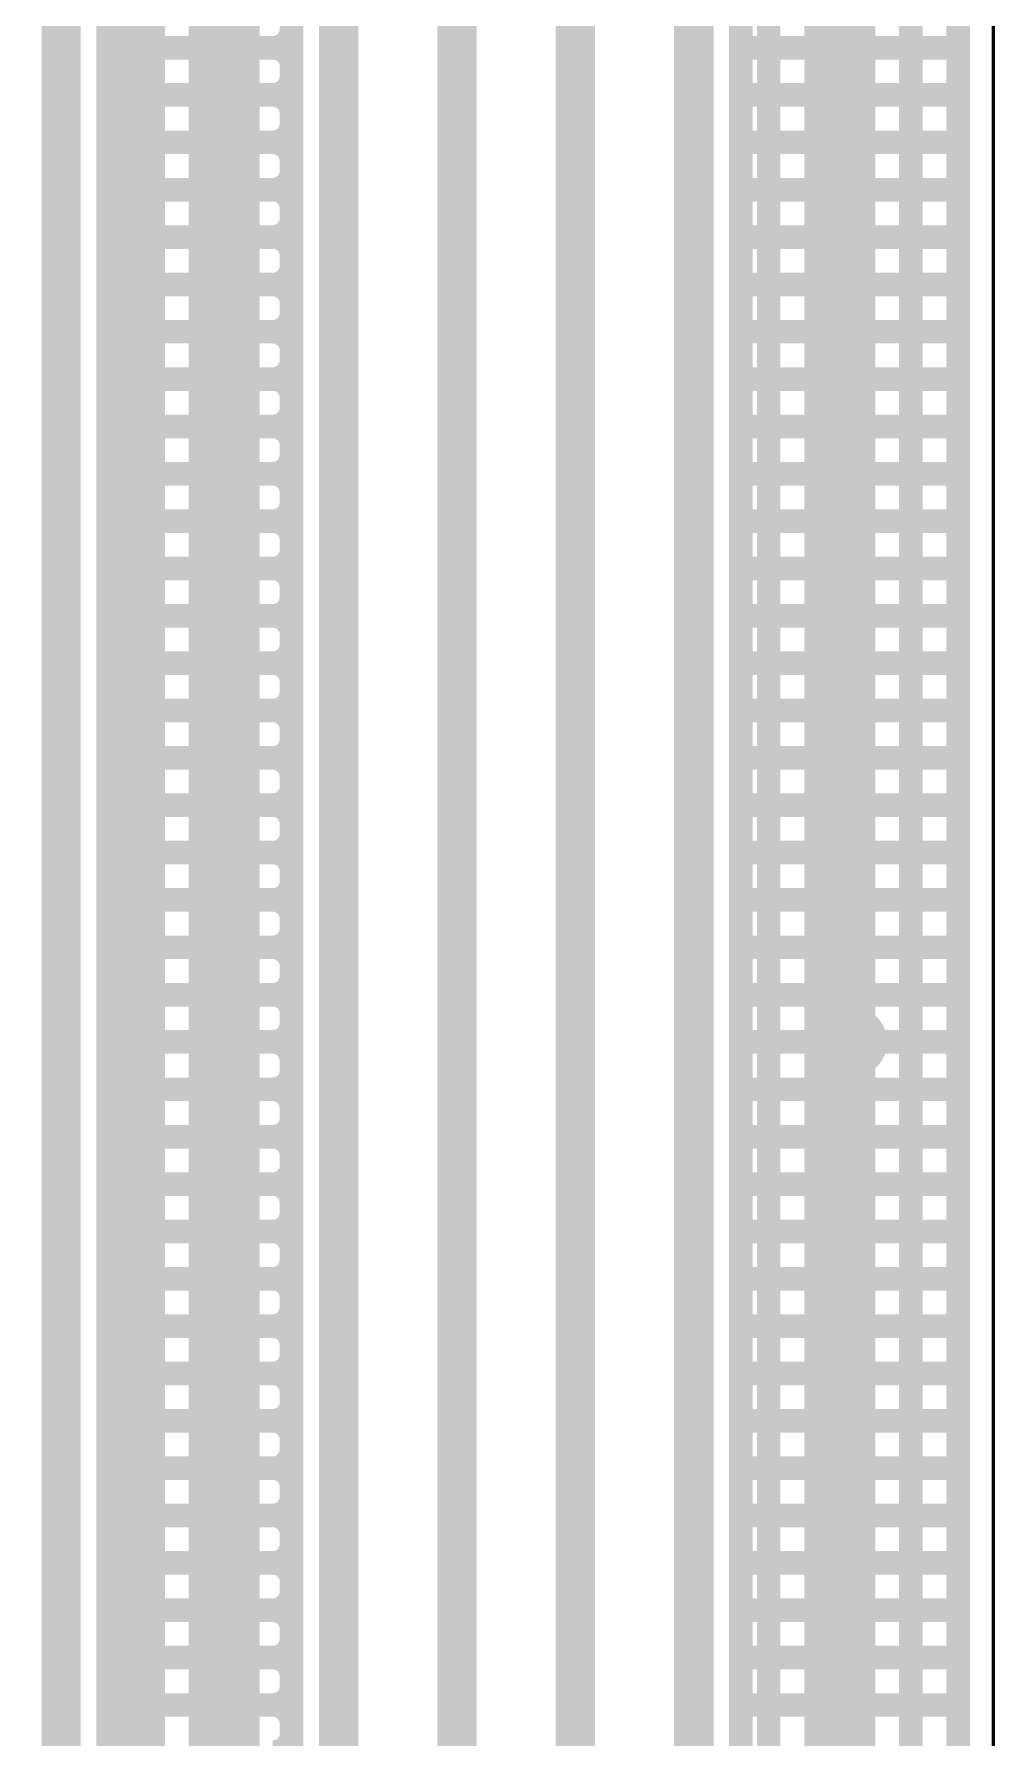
# Model space of a CAD drawing. Header units: millimetres. Extents: x 2260 to 2572, y -21 to 200.
# Drawn here: x 2312.02 to 2318.2, y 72.67 to 83.64 of the extents above; entities that cross this region are included whole.
import ezdxf

# ---------------------------------------------------------------- set-up
doc = ezdxf.new("R2010")
doc.units = ezdxf.units.MM
doc.layers.get('0').update_dxf_attribs({"lineweight": 18})
doc.layers.add('01', color=1, linetype='Continuous', lineweight=18)

# ---------------------------------------------------------------- blocks, each defined once
blk = doc.blocks.new('PAD_R1')
blk.add_lwpolyline([(0.25, 0, 0.5, 0.5, 1), (-0.25, 0, 0.5, 0.5, 1)], format="xyseb", close=True)

msp = doc.modelspace()

# ---------------------------------------------------------------- linework, layer by layer
at = {"layer": '01'}
msp.add_lwpolyline([(2318.191, 62.078, 0.02, 0.02, -0.414219), (2317.891, 61.778, 0.02, 0.02, 0), (2292.992, 61.778, 0.02, 0.02, -0.414219), (2292.692, 62.078, 0.02, 0.02, 0), (2292.692, 141.44, 0.02, 0.02, -0.414219), (2292.992, 141.74, 0.02, 0.02, 0), (2317.891, 141.74, 0.02, 0.02, -0.414219), (2318.191, 141.44, 0.02, 0.02, 0)], format="xyseb", close=True, dxfattribs=at)
for points in [[(2312.191, 139.841, 0.25, 0.25, 0), (2312.191, 63.641, 0.25, 0.25, 0)], [(2312.692, 139.841, 0.25, 0.25, 0), (2312.692, 63.641, 0.25, 0.25, 0)], [(2313.191, 139.841, 0.25, 0.25, 0), (2313.191, 63.641, 0.25, 0.25, 0)], [(2312.493, 137.241, 0.152, 0.152, 0), (2312.493, 66.241, 0.152, 0.152, 0)], [(2312.783, 137.241, 0.152, 0.152, 0), (2312.783, 66.241, 0.152, 0.152, 0)], [(2313.088, 137.241, 0.152, 0.152, 0), (2313.088, 66.241, 0.152, 0.152, 0)], [(2313.392, 137.241, 0.152, 0.152, 0), (2313.392, 66.241, 0.152, 0.152, 0)], [(2317.66, 137.241, 0.152, 0.152, 0), (2317.66, 66.241, 0.152, 0.152, 0)], [(2317.964, 137.241, 0.152, 0.152, 0), (2317.964, 66.241, 0.152, 0.152, 0)], [(2317.965, 137.241, 0.152, 0.152, 0), (2317.965, 66.241, 0.152, 0.152, 0)], [(2313.673, 66.321, 0.152, 0.152, 0), (2313.673, 137.077, 0.152, 0.152, 0)], [(2317.355, 137.026, 0.152, 0.152, 0), (2317.355, 66.241, 0.152, 0.152, 0)], [(2313.977, 136.952, 0.254, 0.254, 0), (2313.977, 66.24, 0.254, 0.254, 0)], [(2314.739, 66.478, 0.254, 0.254, 0), (2314.739, 136.714, 0.254, 0.254, 0)], [(2317.05, 136.721, 0.152, 0.152, 0), (2317.05, 66.47, 0.152, 0.152, 0)], [(2315.501, 66.716, 0.254, 0.254, 0), (2315.501, 136.476, 0.254, 0.254, 0)], [(2316.745, 136.416, 0.152, 0.152, 0), (2316.745, 66.775, 0.152, 0.152, 0)], [(2316.263, 66.953, 0.254, 0.254, 0), (2316.263, 136.238, 0.254, 0.254, 0)], [(2316.566, 136.237, 0.152, 0.152, 0), (2316.566, 66.954, 0.152, 0.152, 0)], [(2317.238, 135.91, 0.254, 0.254, 0), (2317.238, 67.37, 0.254, 0.254, 0)], [(2313.673, 83.669, 0.152, 0.152, -0.41423), (2313.553, 83.549, 0.152, 0.152, 0)], [(2312.493, 83.549, 0.152, 0.152, 0), (2313.673, 83.549, 0.152, 0.152, 0)], [(2313.673, 83.429, 0.152, 0.152, 0.41423), (2313.553, 83.549, 0.152, 0.152, 0)], [(2316.566, 83.549, 0.152, 0.152, 0), (2317.965, 83.549, 0.152, 0.152, 0)], [(2313.673, 83.365, 0.152, 0.152, -0.41423), (2313.553, 83.245, 0.152, 0.152, 0)], [(2312.493, 83.245, 0.152, 0.152, 0), (2313.673, 83.245, 0.152, 0.152, 0)], [(2313.673, 83.125, 0.152, 0.152, 0.41423), (2313.553, 83.245, 0.152, 0.152, 0)], [(2316.566, 83.245, 0.152, 0.152, 0), (2317.965, 83.245, 0.152, 0.152, 0)], [(2313.673, 83.06, 0.152, 0.152, -0.41423), (2313.553, 82.94, 0.152, 0.152, 0)], [(2312.493, 82.94, 0.152, 0.152, 0), (2313.673, 82.94, 0.152, 0.152, 0)], [(2313.673, 82.82, 0.152, 0.152, 0.41423), (2313.553, 82.94, 0.152, 0.152, 0)], [(2316.566, 82.94, 0.152, 0.152, 0), (2317.965, 82.94, 0.152, 0.152, 0)], [(2313.673, 82.755, 0.152, 0.152, -0.41423), (2313.553, 82.635, 0.152, 0.152, 0)], [(2312.493, 82.635, 0.152, 0.152, 0), (2313.673, 82.635, 0.152, 0.152, 0)], [(2313.673, 82.515, 0.152, 0.152, 0.41423), (2313.553, 82.635, 0.152, 0.152, 0)], [(2316.566, 82.635, 0.152, 0.152, 0), (2317.965, 82.635, 0.152, 0.152, 0)], [(2313.673, 82.45, 0.152, 0.152, -0.41423), (2313.553, 82.33, 0.152, 0.152, 0)], [(2312.493, 82.33, 0.152, 0.152, 0), (2313.673, 82.33, 0.152, 0.152, 0)], [(2313.673, 82.21, 0.152, 0.152, 0.41423), (2313.553, 82.33, 0.152, 0.152, 0)], [(2316.566, 82.33, 0.152, 0.152, 0), (2317.965, 82.33, 0.152, 0.152, 0)], [(2313.673, 82.145, 0.152, 0.152, -0.41423), (2313.553, 82.025, 0.152, 0.152, 0)], [(2312.493, 82.025, 0.152, 0.152, 0), (2313.673, 82.025, 0.152, 0.152, 0)], [(2313.673, 81.905, 0.152, 0.152, 0.41423), (2313.553, 82.025, 0.152, 0.152, 0)], [(2316.566, 82.025, 0.152, 0.152, 0), (2317.965, 82.025, 0.152, 0.152, 0)], [(2313.673, 81.841, 0.152, 0.152, -0.41423), (2313.553, 81.721, 0.152, 0.152, 0)], [(2312.493, 81.721, 0.152, 0.152, 0), (2313.673, 81.721, 0.152, 0.152, 0)], [(2313.673, 81.601, 0.152, 0.152, 0.41423), (2313.553, 81.721, 0.152, 0.152, 0)], [(2316.566, 81.721, 0.152, 0.152, 0), (2317.965, 81.721, 0.152, 0.152, 0)], [(2313.673, 81.536, 0.152, 0.152, -0.41423), (2313.553, 81.416, 0.152, 0.152, 0)], [(2312.493, 81.416, 0.152, 0.152, 0), (2313.673, 81.416, 0.152, 0.152, 0)], [(2313.673, 81.296, 0.152, 0.152, 0.41423), (2313.553, 81.416, 0.152, 0.152, 0)], [(2316.566, 81.416, 0.152, 0.152, 0), (2317.965, 81.416, 0.152, 0.152, 0)], [(2313.673, 81.231, 0.152, 0.152, -0.41423), (2313.553, 81.111, 0.152, 0.152, 0)], [(2312.493, 81.111, 0.152, 0.152, 0), (2313.673, 81.111, 0.152, 0.152, 0)], [(2313.673, 80.991, 0.152, 0.152, 0.41423), (2313.553, 81.111, 0.152, 0.152, 0)], [(2316.566, 81.111, 0.152, 0.152, 0), (2317.965, 81.111, 0.152, 0.152, 0)], [(2313.673, 80.926, 0.152, 0.152, -0.41423), (2313.553, 80.806, 0.152, 0.152, 0)], [(2312.493, 80.806, 0.152, 0.152, 0), (2313.673, 80.806, 0.152, 0.152, 0)], [(2313.673, 80.686, 0.152, 0.152, 0.41423), (2313.553, 80.806, 0.152, 0.152, 0)], [(2316.566, 80.806, 0.152, 0.152, 0), (2317.965, 80.806, 0.152, 0.152, 0)], [(2313.673, 80.621, 0.152, 0.152, -0.41423), (2313.553, 80.501, 0.152, 0.152, 0)], [(2312.493, 80.501, 0.152, 0.152, 0), (2313.673, 80.501, 0.152, 0.152, 0)], [(2313.673, 80.381, 0.152, 0.152, 0.41423), (2313.553, 80.501, 0.152, 0.152, 0)], [(2316.566, 80.501, 0.152, 0.152, 0), (2317.965, 80.501, 0.152, 0.152, 0)], [(2313.673, 80.317, 0.152, 0.152, -0.41423), (2313.553, 80.197, 0.152, 0.152, 0)], [(2312.493, 80.197, 0.152, 0.152, 0), (2313.673, 80.197, 0.152, 0.152, 0)], [(2313.673, 80.077, 0.152, 0.152, 0.41423), (2313.553, 80.197, 0.152, 0.152, 0)], [(2316.566, 80.197, 0.152, 0.152, 0), (2317.965, 80.197, 0.152, 0.152, 0)], [(2313.673, 80.012, 0.152, 0.152, -0.41423), (2313.553, 79.892, 0.152, 0.152, 0)], [(2312.493, 79.892, 0.152, 0.152, 0), (2313.673, 79.892, 0.152, 0.152, 0)], [(2313.673, 79.772, 0.152, 0.152, 0.41423), (2313.553, 79.892, 0.152, 0.152, 0)], [(2316.566, 79.892, 0.152, 0.152, 0), (2317.965, 79.892, 0.152, 0.152, 0)], [(2313.673, 79.707, 0.152, 0.152, -0.41423), (2313.553, 79.587, 0.152, 0.152, 0)], [(2312.493, 79.587, 0.152, 0.152, 0), (2313.673, 79.587, 0.152, 0.152, 0)], [(2313.673, 79.467, 0.152, 0.152, 0.41423), (2313.553, 79.587, 0.152, 0.152, 0)], [(2316.566, 79.587, 0.152, 0.152, 0), (2317.965, 79.587, 0.152, 0.152, 0)], [(2313.673, 79.402, 0.152, 0.152, -0.41423), (2313.553, 79.282, 0.152, 0.152, 0)], [(2312.493, 79.282, 0.152, 0.152, 0), (2313.673, 79.282, 0.152, 0.152, 0)], [(2313.673, 79.162, 0.152, 0.152, 0.41423), (2313.553, 79.282, 0.152, 0.152, 0)], [(2316.566, 79.282, 0.152, 0.152, 0), (2317.965, 79.282, 0.152, 0.152, 0)], [(2313.673, 79.097, 0.152, 0.152, -0.41423), (2313.553, 78.977, 0.152, 0.152, 0)], [(2312.493, 78.977, 0.152, 0.152, 0), (2313.673, 78.977, 0.152, 0.152, 0)], [(2313.673, 78.857, 0.152, 0.152, 0.41423), (2313.553, 78.977, 0.152, 0.152, 0)], [(2316.566, 78.977, 0.152, 0.152, 0), (2317.965, 78.977, 0.152, 0.152, 0)], [(2313.673, 78.793, 0.152, 0.152, -0.41423), (2313.553, 78.673, 0.152, 0.152, 0)], [(2312.493, 78.673, 0.152, 0.152, 0), (2313.673, 78.673, 0.152, 0.152, 0)], [(2313.673, 78.553, 0.152, 0.152, 0.41423), (2313.553, 78.673, 0.152, 0.152, 0)], [(2316.566, 78.673, 0.152, 0.152, 0), (2317.965, 78.673, 0.152, 0.152, 0)], [(2313.673, 78.488, 0.152, 0.152, -0.41423), (2313.553, 78.368, 0.152, 0.152, 0)], [(2312.493, 78.368, 0.152, 0.152, 0), (2313.673, 78.368, 0.152, 0.152, 0)], [(2313.673, 78.248, 0.152, 0.152, 0.41423), (2313.553, 78.368, 0.152, 0.152, 0)], [(2316.566, 78.368, 0.152, 0.152, 0), (2317.965, 78.368, 0.152, 0.152, 0)], [(2313.673, 78.183, 0.152, 0.152, -0.41423), (2313.553, 78.063, 0.152, 0.152, 0)], [(2312.493, 78.063, 0.152, 0.152, 0), (2313.673, 78.063, 0.152, 0.152, 0)], [(2313.673, 77.943, 0.152, 0.152, 0.41423), (2313.553, 78.063, 0.152, 0.152, 0)], [(2316.566, 78.063, 0.152, 0.152, 0), (2317.965, 78.063, 0.152, 0.152, 0)], [(2313.673, 77.878, 0.152, 0.152, -0.41423), (2313.553, 77.758, 0.152, 0.152, 0)], [(2312.493, 77.758, 0.152, 0.152, 0), (2313.673, 77.758, 0.152, 0.152, 0)], [(2313.673, 77.638, 0.152, 0.152, 0.41423), (2313.553, 77.758, 0.152, 0.152, 0)], [(2316.566, 77.758, 0.152, 0.152, 0), (2317.965, 77.758, 0.152, 0.152, 0)], [(2313.673, 77.573, 0.152, 0.152, -0.41423), (2313.553, 77.453, 0.152, 0.152, 0)], [(2312.493, 77.453, 0.152, 0.152, 0), (2313.673, 77.453, 0.152, 0.152, 0)], [(2313.673, 77.333, 0.152, 0.152, 0.41423), (2313.553, 77.453, 0.152, 0.152, 0)], [(2316.566, 77.453, 0.152, 0.152, 0), (2317.965, 77.453, 0.152, 0.152, 0)], [(2313.673, 77.269, 0.152, 0.152, -0.41423), (2313.553, 77.149, 0.152, 0.152, 0)], [(2312.493, 77.149, 0.152, 0.152, 0), (2313.673, 77.149, 0.152, 0.152, 0)], [(2313.673, 77.029, 0.152, 0.152, 0.41423), (2313.553, 77.149, 0.152, 0.152, 0)], [(2316.566, 77.149, 0.152, 0.152, 0), (2317.965, 77.149, 0.152, 0.152, 0)], [(2313.673, 76.964, 0.152, 0.152, -0.41423), (2313.553, 76.844, 0.152, 0.152, 0)], [(2312.493, 76.844, 0.152, 0.152, 0), (2313.673, 76.844, 0.152, 0.152, 0)], [(2313.673, 76.724, 0.152, 0.152, 0.41423), (2313.553, 76.844, 0.152, 0.152, 0)], [(2316.566, 76.844, 0.152, 0.152, 0), (2317.965, 76.844, 0.152, 0.152, 0)], [(2313.673, 76.659, 0.152, 0.152, -0.41423), (2313.553, 76.539, 0.152, 0.152, 0)], [(2312.493, 76.539, 0.152, 0.152, 0), (2313.673, 76.539, 0.152, 0.152, 0)], [(2313.673, 76.419, 0.152, 0.152, 0.41423), (2313.553, 76.539, 0.152, 0.152, 0)], [(2316.566, 76.539, 0.152, 0.152, 0), (2317.965, 76.539, 0.152, 0.152, 0)], [(2313.673, 76.354, 0.152, 0.152, -0.41423), (2313.553, 76.234, 0.152, 0.152, 0)], [(2312.493, 76.234, 0.152, 0.152, 0), (2313.673, 76.234, 0.152, 0.152, 0)], [(2313.673, 76.114, 0.152, 0.152, 0.41423), (2313.553, 76.234, 0.152, 0.152, 0)], [(2316.566, 76.234, 0.152, 0.152, 0), (2317.965, 76.234, 0.152, 0.152, 0)], [(2313.673, 76.049, 0.152, 0.152, -0.41423), (2313.553, 75.929, 0.152, 0.152, 0)], [(2312.493, 75.929, 0.152, 0.152, 0), (2313.673, 75.929, 0.152, 0.152, 0)], [(2313.673, 75.809, 0.152, 0.152, 0.41423), (2313.553, 75.929, 0.152, 0.152, 0)], [(2316.566, 75.929, 0.152, 0.152, 0), (2317.965, 75.929, 0.152, 0.152, 0)], [(2313.673, 75.745, 0.152, 0.152, -0.41423), (2313.553, 75.625, 0.152, 0.152, 0)], [(2312.493, 75.625, 0.152, 0.152, 0), (2313.673, 75.625, 0.152, 0.152, 0)], [(2313.673, 75.505, 0.152, 0.152, 0.41423), (2313.553, 75.625, 0.152, 0.152, 0)], [(2316.566, 75.625, 0.152, 0.152, 0), (2317.965, 75.625, 0.152, 0.152, 0)], [(2313.673, 75.44, 0.152, 0.152, -0.41423), (2313.553, 75.32, 0.152, 0.152, 0)], [(2312.493, 75.32, 0.152, 0.152, 0), (2313.673, 75.32, 0.152, 0.152, 0)], [(2313.673, 75.2, 0.152, 0.152, 0.41423), (2313.553, 75.32, 0.152, 0.152, 0)], [(2316.566, 75.32, 0.152, 0.152, 0), (2317.965, 75.32, 0.152, 0.152, 0)], [(2313.673, 75.135, 0.152, 0.152, -0.41423), (2313.553, 75.015, 0.152, 0.152, 0)], [(2312.493, 75.015, 0.152, 0.152, 0), (2313.673, 75.015, 0.152, 0.152, 0)], [(2313.673, 74.895, 0.152, 0.152, 0.41423), (2313.553, 75.015, 0.152, 0.152, 0)], [(2316.566, 75.015, 0.152, 0.152, 0), (2317.965, 75.015, 0.152, 0.152, 0)], [(2313.673, 74.83, 0.152, 0.152, -0.41423), (2313.553, 74.71, 0.152, 0.152, 0)], [(2312.493, 74.71, 0.152, 0.152, 0), (2313.673, 74.71, 0.152, 0.152, 0)], [(2313.673, 74.59, 0.152, 0.152, 0.41423), (2313.553, 74.71, 0.152, 0.152, 0)], [(2316.566, 74.71, 0.152, 0.152, 0), (2317.965, 74.71, 0.152, 0.152, 0)], [(2313.673, 74.525, 0.152, 0.152, -0.41423), (2313.553, 74.405, 0.152, 0.152, 0)], [(2312.493, 74.405, 0.152, 0.152, 0), (2313.673, 74.405, 0.152, 0.152, 0)], [(2313.673, 74.285, 0.152, 0.152, 0.41423), (2313.553, 74.405, 0.152, 0.152, 0)], [(2316.566, 74.405, 0.152, 0.152, 0), (2317.965, 74.405, 0.152, 0.152, 0)], [(2313.673, 74.221, 0.152, 0.152, -0.41423), (2313.553, 74.101, 0.152, 0.152, 0)], [(2312.493, 74.101, 0.152, 0.152, 0), (2313.673, 74.101, 0.152, 0.152, 0)], [(2313.673, 73.981, 0.152, 0.152, 0.41423), (2313.553, 74.101, 0.152, 0.152, 0)], [(2316.566, 74.101, 0.152, 0.152, 0), (2317.965, 74.101, 0.152, 0.152, 0)], [(2313.673, 73.916, 0.152, 0.152, -0.41423), (2313.553, 73.796, 0.152, 0.152, 0)], [(2312.493, 73.796, 0.152, 0.152, 0), (2313.673, 73.796, 0.152, 0.152, 0)], [(2313.673, 73.676, 0.152, 0.152, 0.41423), (2313.553, 73.796, 0.152, 0.152, 0)], [(2316.566, 73.796, 0.152, 0.152, 0), (2317.965, 73.796, 0.152, 0.152, 0)], [(2313.673, 73.611, 0.152, 0.152, -0.41423), (2313.553, 73.491, 0.152, 0.152, 0)], [(2312.493, 73.491, 0.152, 0.152, 0), (2313.673, 73.491, 0.152, 0.152, 0)], [(2313.673, 73.371, 0.152, 0.152, 0.41423), (2313.553, 73.491, 0.152, 0.152, 0)], [(2316.566, 73.491, 0.152, 0.152, 0), (2317.965, 73.491, 0.152, 0.152, 0)], [(2313.673, 73.306, 0.152, 0.152, -0.41423), (2313.553, 73.186, 0.152, 0.152, 0)], [(2312.493, 73.186, 0.152, 0.152, 0), (2313.673, 73.186, 0.152, 0.152, 0)], [(2313.673, 73.066, 0.152, 0.152, 0.41423), (2313.553, 73.186, 0.152, 0.152, 0)], [(2316.566, 73.186, 0.152, 0.152, 0), (2317.965, 73.186, 0.152, 0.152, 0)], [(2313.673, 73.001, 0.152, 0.152, -0.41423), (2313.553, 72.881, 0.152, 0.152, 0)], [(2312.493, 72.881, 0.152, 0.152, 0), (2313.673, 72.881, 0.152, 0.152, 0)], [(2313.673, 72.761, 0.152, 0.152, 0.41423), (2313.553, 72.881, 0.152, 0.152, 0)], [(2316.566, 72.881, 0.152, 0.152, 0), (2317.965, 72.881, 0.152, 0.152, 0)], [(2313.673, 72.697, 0.152, 0.152, -0.41423), (2313.553, 72.577, 0.152, 0.152, 0)]]:
    msp.add_lwpolyline(points, format="xyseb", dxfattribs=at)

# ---------------------------------------------------------------- block references
for p, xscale, yscale in [((2313.673, 83.669), 0.1524, 0.1524), ((2312.493, 83.549), 0.1524, 0.1524), ((2313.553, 83.549), 0.1524, 0.1524), ((2313.553, 83.549), 0.1524, 0.1524), ((2313.673, 83.549), 0.1524, 0.1524), ((2316.566, 83.549), 0.1524, 0.1524), ((2317.965, 83.549), 0.1524, 0.1524), ((2313.673, 83.429), 0.1524, 0.1524), ((2313.673, 83.365), 0.1524, 0.1524), ((2312.493, 83.245), 0.1524, 0.1524), ((2313.553, 83.245), 0.1524, 0.1524), ((2313.553, 83.245), 0.1524, 0.1524), ((2313.673, 83.245), 0.1524, 0.1524), ((2316.566, 83.245), 0.1524, 0.1524), ((2317.965, 83.245), 0.1524, 0.1524), ((2313.673, 83.125), 0.1524, 0.1524), ((2313.673, 83.06), 0.1524, 0.1524), ((2312.493, 82.94), 0.1524, 0.1524), ((2313.553, 82.94), 0.1524, 0.1524), ((2313.553, 82.94), 0.1524, 0.1524), ((2313.673, 82.94), 0.1524, 0.1524), ((2316.566, 82.94), 0.1524, 0.1524), ((2317.965, 82.94), 0.1524, 0.1524), ((2313.673, 82.82), 0.1524, 0.1524), ((2313.673, 82.755), 0.1524, 0.1524), ((2312.493, 82.635), 0.1524, 0.1524), ((2313.553, 82.635), 0.1524, 0.1524), ((2313.553, 82.635), 0.1524, 0.1524), ((2313.673, 82.635), 0.1524, 0.1524), ((2316.566, 82.635), 0.1524, 0.1524), ((2317.965, 82.635), 0.1524, 0.1524), ((2313.673, 82.515), 0.1524, 0.1524), ((2313.673, 82.45), 0.1524, 0.1524), ((2312.493, 82.33), 0.1524, 0.1524), ((2313.553, 82.33), 0.1524, 0.1524), ((2313.553, 82.33), 0.1524, 0.1524), ((2313.673, 82.33), 0.1524, 0.1524), ((2316.566, 82.33), 0.1524, 0.1524), ((2317.965, 82.33), 0.1524, 0.1524), ((2313.673, 82.21), 0.1524, 0.1524), ((2313.673, 82.145), 0.1524, 0.1524), ((2312.493, 82.025), 0.1524, 0.1524), ((2313.553, 82.025), 0.1524, 0.1524), ((2313.553, 82.025), 0.1524, 0.1524), ((2313.673, 82.025), 0.1524, 0.1524), ((2316.566, 82.025), 0.1524, 0.1524), ((2317.965, 82.025), 0.1524, 0.1524), ((2313.673, 81.905), 0.1524, 0.1524), ((2313.673, 81.841), 0.1524, 0.1524), ((2312.493, 81.721), 0.1524, 0.1524), ((2313.553, 81.721), 0.1524, 0.1524), ((2313.553, 81.721), 0.1524, 0.1524), ((2313.673, 81.721), 0.1524, 0.1524), ((2316.566, 81.721), 0.1524, 0.1524), ((2317.965, 81.721), 0.1524, 0.1524), ((2313.673, 81.601), 0.1524, 0.1524), ((2313.673, 81.536), 0.1524, 0.1524), ((2312.493, 81.416), 0.1524, 0.1524), ((2313.553, 81.416), 0.1524, 0.1524), ((2313.553, 81.416), 0.1524, 0.1524), ((2313.673, 81.416), 0.1524, 0.1524), ((2316.566, 81.416), 0.1524, 0.1524), ((2317.965, 81.416), 0.1524, 0.1524), ((2313.673, 81.296), 0.1524, 0.1524), ((2313.673, 81.231), 0.1524, 0.1524), ((2312.493, 81.111), 0.1524, 0.1524), ((2313.553, 81.111), 0.1524, 0.1524), ((2313.553, 81.111), 0.1524, 0.1524), ((2313.673, 81.111), 0.1524, 0.1524), ((2316.566, 81.111), 0.1524, 0.1524), ((2317.965, 81.111), 0.1524, 0.1524), ((2313.673, 80.991), 0.1524, 0.1524), ((2313.673, 80.926), 0.1524, 0.1524), ((2312.493, 80.806), 0.1524, 0.1524), ((2313.553, 80.806), 0.1524, 0.1524), ((2313.553, 80.806), 0.1524, 0.1524), ((2313.673, 80.806), 0.1524, 0.1524), ((2316.566, 80.806), 0.1524, 0.1524), ((2317.965, 80.806), 0.1524, 0.1524), ((2313.673, 80.686), 0.1524, 0.1524), ((2313.673, 80.621), 0.1524, 0.1524), ((2312.493, 80.501), 0.1524, 0.1524), ((2313.553, 80.501), 0.1524, 0.1524), ((2313.553, 80.501), 0.1524, 0.1524), ((2313.673, 80.501), 0.1524, 0.1524), ((2316.566, 80.501), 0.1524, 0.1524), ((2317.965, 80.501), 0.1524, 0.1524), ((2313.673, 80.381), 0.1524, 0.1524), ((2313.673, 80.317), 0.1524, 0.1524), ((2312.493, 80.197), 0.1524, 0.1524), ((2313.553, 80.197), 0.1524, 0.1524), ((2313.553, 80.197), 0.1524, 0.1524), ((2313.673, 80.197), 0.1524, 0.1524), ((2316.566, 80.197), 0.1524, 0.1524), ((2317.965, 80.197), 0.1524, 0.1524), ((2313.673, 80.077), 0.1524, 0.1524), ((2313.673, 80.012), 0.1524, 0.1524), ((2312.493, 79.892), 0.1524, 0.1524), ((2313.553, 79.892), 0.1524, 0.1524), ((2313.553, 79.892), 0.1524, 0.1524), ((2313.673, 79.892), 0.1524, 0.1524), ((2316.566, 79.892), 0.1524, 0.1524), ((2317.965, 79.892), 0.1524, 0.1524), ((2313.673, 79.772), 0.1524, 0.1524), ((2313.673, 79.707), 0.1524, 0.1524), ((2312.493, 79.587), 0.1524, 0.1524), ((2313.553, 79.587), 0.1524, 0.1524), ((2313.553, 79.587), 0.1524, 0.1524), ((2313.673, 79.587), 0.1524, 0.1524), ((2316.566, 79.587), 0.1524, 0.1524), ((2317.965, 79.587), 0.1524, 0.1524), ((2313.673, 79.467), 0.1524, 0.1524), ((2313.673, 79.402), 0.1524, 0.1524), ((2312.493, 79.282), 0.1524, 0.1524), ((2313.553, 79.282), 0.1524, 0.1524), ((2313.553, 79.282), 0.1524, 0.1524), ((2313.673, 79.282), 0.1524, 0.1524), ((2316.566, 79.282), 0.1524, 0.1524), ((2317.965, 79.282), 0.1524, 0.1524), ((2313.673, 79.162), 0.1524, 0.1524), ((2313.673, 79.097), 0.1524, 0.1524), ((2312.493, 78.977), 0.1524, 0.1524), ((2313.553, 78.977), 0.1524, 0.1524), ((2313.553, 78.977), 0.1524, 0.1524), ((2313.673, 78.977), 0.1524, 0.1524), ((2316.566, 78.977), 0.1524, 0.1524), ((2317.965, 78.977), 0.1524, 0.1524), ((2313.673, 78.857), 0.1524, 0.1524), ((2313.673, 78.793), 0.1524, 0.1524), ((2312.493, 78.673), 0.1524, 0.1524), ((2313.553, 78.673), 0.1524, 0.1524), ((2313.553, 78.673), 0.1524, 0.1524), ((2313.673, 78.673), 0.1524, 0.1524), ((2316.566, 78.673), 0.1524, 0.1524), ((2317.965, 78.673), 0.1524, 0.1524), ((2313.673, 78.553), 0.1524, 0.1524), ((2313.673, 78.488), 0.1524, 0.1524), ((2312.493, 78.368), 0.1524, 0.1524), ((2313.553, 78.368), 0.1524, 0.1524), ((2313.553, 78.368), 0.1524, 0.1524), ((2313.673, 78.368), 0.1524, 0.1524), ((2316.566, 78.368), 0.1524, 0.1524), ((2317.965, 78.368), 0.1524, 0.1524), ((2313.673, 78.248), 0.1524, 0.1524), ((2313.673, 78.183), 0.1524, 0.1524), ((2312.493, 78.063), 0.1524, 0.1524), ((2313.553, 78.063), 0.1524, 0.1524), ((2313.553, 78.063), 0.1524, 0.1524), ((2313.673, 78.063), 0.1524, 0.1524), ((2316.566, 78.063), 0.1524, 0.1524), ((2317.965, 78.063), 0.1524, 0.1524), ((2313.673, 77.943), 0.1524, 0.1524), ((2313.673, 77.878), 0.1524, 0.1524), ((2312.493, 77.758), 0.1524, 0.1524), ((2313.553, 77.758), 0.1524, 0.1524), ((2313.553, 77.758), 0.1524, 0.1524), ((2313.673, 77.758), 0.1524, 0.1524), ((2316.566, 77.758), 0.1524, 0.1524), ((2317.965, 77.758), 0.1524, 0.1524), ((2313.673, 77.638), 0.1524, 0.1524), ((2313.673, 77.573), 0.1524, 0.1524), ((2312.493, 77.453), 0.1524, 0.1524), ((2313.553, 77.453), 0.1524, 0.1524), ((2313.553, 77.453), 0.1524, 0.1524), ((2313.673, 77.453), 0.1524, 0.1524), ((2316.566, 77.453), 0.1524, 0.1524), ((2317.965, 77.453), 0.1524, 0.1524), ((2313.673, 77.333), 0.1524, 0.1524), ((2313.673, 77.269), 0.1524, 0.1524), ((2317.279, 77.149), 0.456945, 0.456945), ((2312.493, 77.149), 0.1524, 0.1524), ((2313.553, 77.149), 0.1524, 0.1524), ((2313.553, 77.149), 0.1524, 0.1524), ((2313.673, 77.149), 0.1524, 0.1524), ((2316.566, 77.149), 0.1524, 0.1524), ((2317.965, 77.149), 0.1524, 0.1524), ((2313.673, 77.029), 0.1524, 0.1524), ((2313.673, 76.964), 0.1524, 0.1524), ((2312.493, 76.844), 0.1524, 0.1524), ((2313.553, 76.844), 0.1524, 0.1524), ((2313.553, 76.844), 0.1524, 0.1524), ((2313.673, 76.844), 0.1524, 0.1524), ((2316.566, 76.844), 0.1524, 0.1524), ((2317.965, 76.844), 0.1524, 0.1524), ((2313.673, 76.724), 0.1524, 0.1524), ((2313.673, 76.659), 0.1524, 0.1524), ((2312.493, 76.539), 0.1524, 0.1524), ((2313.553, 76.539), 0.1524, 0.1524), ((2313.553, 76.539), 0.1524, 0.1524), ((2313.673, 76.539), 0.1524, 0.1524), ((2316.566, 76.539), 0.1524, 0.1524), ((2317.965, 76.539), 0.1524, 0.1524), ((2313.673, 76.419), 0.1524, 0.1524), ((2313.673, 76.354), 0.1524, 0.1524), ((2312.493, 76.234), 0.1524, 0.1524), ((2313.553, 76.234), 0.1524, 0.1524), ((2313.553, 76.234), 0.1524, 0.1524), ((2313.673, 76.234), 0.1524, 0.1524), ((2316.566, 76.234), 0.1524, 0.1524), ((2317.965, 76.234), 0.1524, 0.1524), ((2313.673, 76.114), 0.1524, 0.1524), ((2313.673, 76.049), 0.1524, 0.1524), ((2312.493, 75.929), 0.1524, 0.1524), ((2313.553, 75.929), 0.1524, 0.1524), ((2313.553, 75.929), 0.1524, 0.1524), ((2313.673, 75.929), 0.1524, 0.1524), ((2316.566, 75.929), 0.1524, 0.1524), ((2317.965, 75.929), 0.1524, 0.1524), ((2313.673, 75.809), 0.1524, 0.1524), ((2313.673, 75.745), 0.1524, 0.1524), ((2312.493, 75.625), 0.1524, 0.1524), ((2313.553, 75.625), 0.1524, 0.1524), ((2313.553, 75.625), 0.1524, 0.1524), ((2313.673, 75.625), 0.1524, 0.1524), ((2316.566, 75.625), 0.1524, 0.1524), ((2317.965, 75.625), 0.1524, 0.1524), ((2313.673, 75.505), 0.1524, 0.1524), ((2313.673, 75.44), 0.1524, 0.1524), ((2312.493, 75.32), 0.1524, 0.1524), ((2313.553, 75.32), 0.1524, 0.1524), ((2313.553, 75.32), 0.1524, 0.1524), ((2313.673, 75.32), 0.1524, 0.1524), ((2316.566, 75.32), 0.1524, 0.1524), ((2317.965, 75.32), 0.1524, 0.1524), ((2313.673, 75.2), 0.1524, 0.1524), ((2313.673, 75.135), 0.1524, 0.1524), ((2312.493, 75.015), 0.1524, 0.1524), ((2313.553, 75.015), 0.1524, 0.1524), ((2313.553, 75.015), 0.1524, 0.1524), ((2313.673, 75.015), 0.1524, 0.1524), ((2316.566, 75.015), 0.1524, 0.1524), ((2317.965, 75.015), 0.1524, 0.1524), ((2313.673, 74.895), 0.1524, 0.1524), ((2313.673, 74.83), 0.1524, 0.1524), ((2312.493, 74.71), 0.1524, 0.1524), ((2313.553, 74.71), 0.1524, 0.1524), ((2313.553, 74.71), 0.1524, 0.1524), ((2313.673, 74.71), 0.1524, 0.1524), ((2316.566, 74.71), 0.1524, 0.1524), ((2317.965, 74.71), 0.1524, 0.1524), ((2313.673, 74.59), 0.1524, 0.1524), ((2313.673, 74.525), 0.1524, 0.1524), ((2312.493, 74.405), 0.1524, 0.1524), ((2313.553, 74.405), 0.1524, 0.1524), ((2313.553, 74.405), 0.1524, 0.1524), ((2313.673, 74.405), 0.1524, 0.1524), ((2316.566, 74.405), 0.1524, 0.1524), ((2317.965, 74.405), 0.1524, 0.1524), ((2313.673, 74.285), 0.1524, 0.1524), ((2313.673, 74.221), 0.1524, 0.1524), ((2312.493, 74.101), 0.1524, 0.1524), ((2313.553, 74.101), 0.1524, 0.1524), ((2313.553, 74.101), 0.1524, 0.1524), ((2313.673, 74.101), 0.1524, 0.1524), ((2316.566, 74.101), 0.1524, 0.1524), ((2317.965, 74.101), 0.1524, 0.1524), ((2313.673, 73.981), 0.1524, 0.1524), ((2313.673, 73.916), 0.1524, 0.1524), ((2312.493, 73.796), 0.1524, 0.1524), ((2313.553, 73.796), 0.1524, 0.1524), ((2313.553, 73.796), 0.1524, 0.1524), ((2313.673, 73.796), 0.1524, 0.1524), ((2316.566, 73.796), 0.1524, 0.1524), ((2317.965, 73.796), 0.1524, 0.1524), ((2313.673, 73.676), 0.1524, 0.1524), ((2313.673, 73.611), 0.1524, 0.1524), ((2312.493, 73.491), 0.1524, 0.1524), ((2313.553, 73.491), 0.1524, 0.1524), ((2313.553, 73.491), 0.1524, 0.1524), ((2313.673, 73.491), 0.1524, 0.1524), ((2316.566, 73.491), 0.1524, 0.1524), ((2317.965, 73.491), 0.1524, 0.1524), ((2313.673, 73.371), 0.1524, 0.1524), ((2313.673, 73.306), 0.1524, 0.1524), ((2312.493, 73.186), 0.1524, 0.1524), ((2313.553, 73.186), 0.1524, 0.1524), ((2313.553, 73.186), 0.1524, 0.1524), ((2313.673, 73.186), 0.1524, 0.1524), ((2316.566, 73.186), 0.1524, 0.1524), ((2317.965, 73.186), 0.1524, 0.1524), ((2313.673, 73.066), 0.1524, 0.1524), ((2313.673, 73.001), 0.1524, 0.1524), ((2312.493, 72.881), 0.1524, 0.1524), ((2313.553, 72.881), 0.1524, 0.1524), ((2313.553, 72.881), 0.1524, 0.1524), ((2313.673, 72.881), 0.1524, 0.1524), ((2316.566, 72.881), 0.1524, 0.1524), ((2317.965, 72.881), 0.1524, 0.1524), ((2313.673, 72.761), 0.1524, 0.1524), ((2313.673, 72.697), 0.1524, 0.1524)]:
    msp.add_blockref('PAD_R1', p, dxfattribs=dict(at, xscale=xscale, yscale=yscale))

doc.saveas('drawing.dxf')
